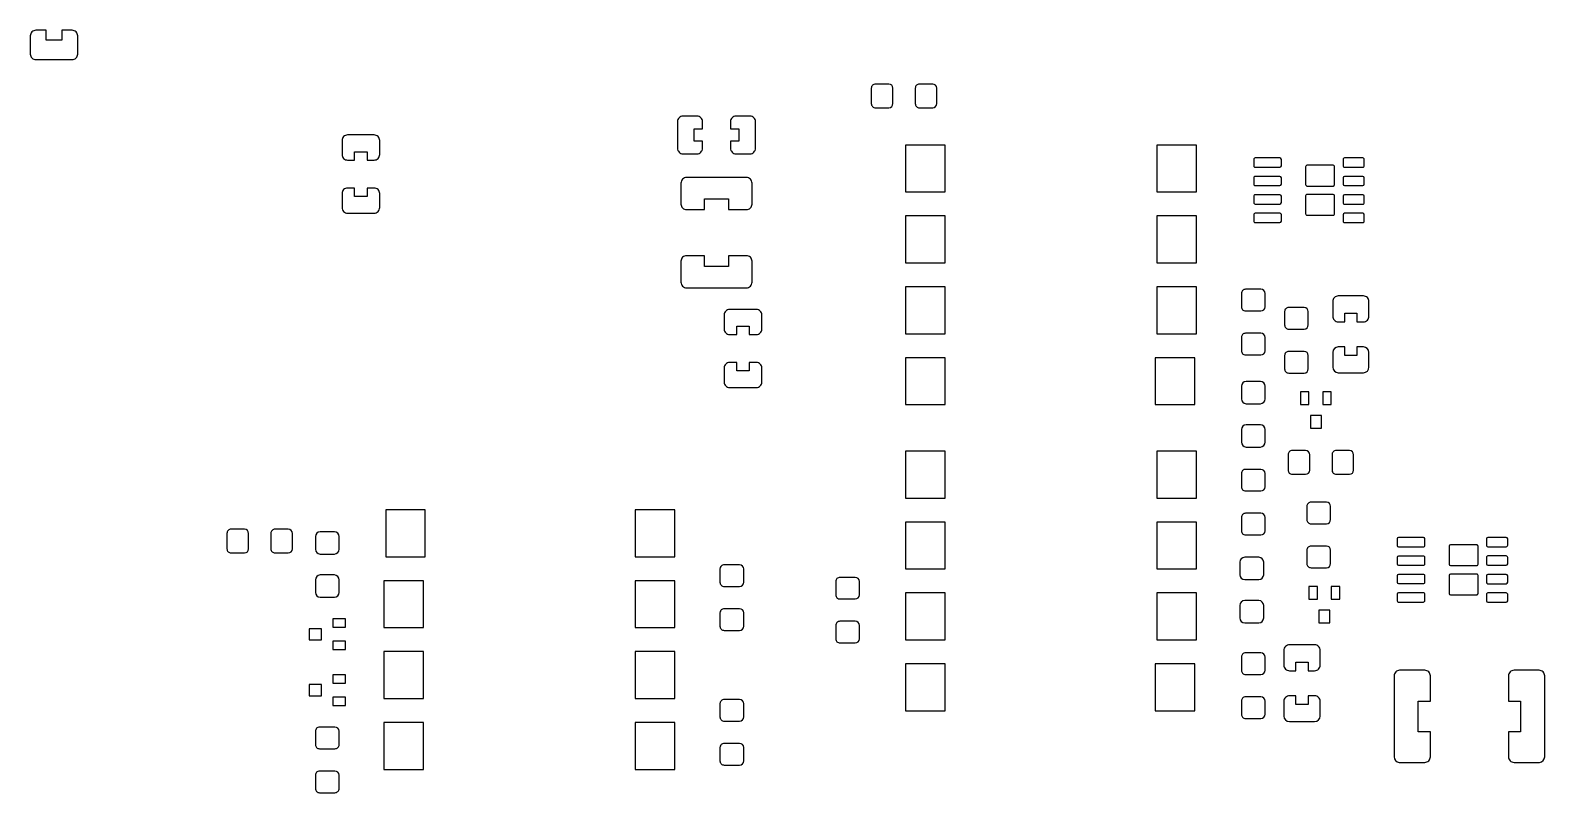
# Model space of a CAD drawing. Extents: x -210 to 210, y -160 to 160.
# Drawn here: x -17.5 to 36.7, y 26.8 to 54.2 of the extents above; entities that cross this region are included whole.
import ezdxf

# ---------------------------------------------------------------- set-up
doc = ezdxf.new("R2010")
doc.units = 0
doc.header["$MEASUREMENT"] = 0
doc.layers.get('0').update_dxf_attribs({"linetype": 'CONTINUOUS'})

msp = doc.modelspace()

# ---------------------------------------------------------------- linework, layer by layer
for points in [[(-15.85, 53.95, 0.414344), (-16.05, 54.15), (-16.05, 54.15), (-16.417001, 54.15), (-16.417001, 54.15), (-16.417001, 53.8), (-16.417001, 53.8), (-16.983, 53.8), (-16.983, 53.8), (-16.983, 54.15), (-16.983, 54.15), (-17.35, 54.15), (-17.35, 54.15, 0.414432), (-17.549999, 53.95), (-17.549999, 53.95), (-17.549999, 53.3), (-17.549999, 53.3, 0.414446), (-17.35, 53.1), (-17.35, 53.1), (-16.05, 53.1), (-16.05, 53.1, 0.414371), (-15.85, 53.3), (-15.85, 53.3), (-15.85, 53.95)], [(13.375, 52.075, 0.414175), (13.225, 52.225), (13.225, 52.225), (12.75, 52.225), (12.75, 52.225, 0.414214), (12.6, 52.075), (12.6, 52.075), (12.6, 51.525), (12.6, 51.525, 0.414254), (12.75, 51.375), (12.75, 51.375), (13.225, 51.375), (13.225, 51.375, 0.414156), (13.375, 51.525), (13.375, 51.525), (13.375, 52.075)], [(14.95, 52.075, 0.414164), (14.8, 52.225), (14.8, 52.225), (14.325, 52.225), (14.325, 52.225, 0.41433), (14.175, 52.075), (14.175, 52.075), (14.175, 51.525), (14.175, 51.525, 0.41433), (14.325, 51.375), (14.325, 51.375), (14.8, 51.375), (14.8, 51.375, 0.414194), (14.95, 51.525), (14.95, 51.525), (14.95, 52.075)], [(6.55, 50.875, 0.414343), (6.35, 51.075), (6.35, 51.075), (5.85, 51.075), (5.85, 51.075, 0.414432), (5.65, 50.875), (5.65, 50.875), (5.65, 49.925), (5.65, 49.925, 0.414468), (5.85, 49.725), (5.85, 49.725), (6.35, 49.725), (6.35, 49.725, 0.414358), (6.55, 49.925), (6.55, 49.925), (6.55, 50.175), (6.55, 50.175), (6.25, 50.175), (6.25, 50.175), (6.25, 50.625), (6.25, 50.625), (6.55, 50.625), (6.55, 50.625), (6.55, 50.875)], [(8.449999, 50.875, 0.4143), (8.25, 51.075), (8.25, 51.075), (7.75, 51.075), (7.75, 51.075, 0.414475), (7.55, 50.875), (7.55, 50.875), (7.55, 50.625), (7.55, 50.625), (7.85, 50.625), (7.85, 50.625), (7.85, 50.175), (7.85, 50.175), (7.55, 50.175), (7.55, 50.175), (7.55, 49.925), (7.55, 49.925, 0.414503), (7.75, 49.725), (7.75, 49.725), (8.25, 49.725), (8.25, 49.725, 0.414336), (8.449999, 49.925), (8.449999, 49.925), (8.449999, 50.875)], [(-5.025, 50.2, 0.414329), (-5.225, 50.4), (-5.225, 50.4), (-6.175, 50.4), (-6.175, 50.4, 0.41446), (-6.375, 50.2), (-6.375, 50.2), (-6.375, 49.7), (-6.375, 49.7, 0.414475), (-6.175, 49.5), (-6.175, 49.5), (-5.925, 49.5), (-5.925, 49.5), (-5.925, 49.8), (-5.925, 49.8), (-5.475, 49.8), (-5.475, 49.8), (-5.475, 49.5), (-5.475, 49.5), (-5.225, 49.5), (-5.225, 49.5, 0.414358), (-5.025, 49.7), (-5.025, 49.7), (-5.025, 50.2)], [(27.3, 49.525, 0.413799), (27.25, 49.575), (27.25, 49.575), (26.36, 49.575), (26.36, 49.575, 0.414743), (26.31, 49.525), (26.31, 49.525), (26.31, 49.295), (26.31, 49.295, 0.414614), (26.36, 49.245), (26.36, 49.245), (27.25, 49.245), (27.25, 49.245, 0.413913), (27.3, 49.295), (27.3, 49.295), (27.3, 49.525)], [(30.27, 49.527002, 0.416953), (30.22, 49.577998), (30.22, 49.577998), (29.56, 49.577998), (29.56, 49.577998, 0.417659), (29.51, 49.527002), (29.51, 49.527002), (29.51, 49.297998), (29.51, 49.297998, 0.417433), (29.56, 49.247998), (29.56, 49.247998), (30.22, 49.247998), (30.22, 49.247998, 0.416967), (30.27, 49.297998), (30.27, 49.297998), (30.27, 49.527002)], [(8.325, 48.675, 0.414307), (8.125, 48.875), (8.125, 48.875), (5.975, 48.875), (5.975, 48.875, 0.414446), (5.775, 48.675), (5.775, 48.675), (5.775, 47.925), (5.775, 47.925, 0.414431), (5.975, 47.725), (5.975, 47.725), (6.625, 47.725), (6.625, 47.725), (6.625, 48.107998), (6.625, 48.107998), (7.475, 48.107998), (7.475, 48.107998), (7.475, 47.725), (7.475, 47.725), (8.125, 47.725), (8.125, 47.725, 0.414314), (8.325, 47.925), (8.325, 47.925), (8.325, 48.675)], [(27.3, 48.865, 0.413799), (27.25, 48.915), (27.25, 48.915), (26.36, 48.915), (26.36, 48.915, 0.414743), (26.31, 48.865), (26.31, 48.865), (26.31, 48.635), (26.31, 48.635, 0.414686), (26.36, 48.585), (26.36, 48.585), (27.25, 48.585), (27.25, 48.585, 0.413913), (27.3, 48.635), (27.3, 48.635), (27.3, 48.865)], [(29.21, 49.262998, 0.414929), (29.16, 49.313003), (29.16, 49.313003), (28.217998, 49.313003), (28.217998, 49.313003, 0.41722), (28.168, 49.262998), (28.168, 49.262998), (28.168, 48.62), (28.168, 48.62, 0.416264), (28.217998, 48.57), (28.217998, 48.57), (29.16, 48.57), (29.16, 48.57, 0.414099), (29.21, 48.62), (29.21, 48.62), (29.21, 49.262998)], [(30.27, 48.868003, 0.411108), (30.22, 48.916997), (30.22, 48.916997), (29.56, 48.916997), (29.56, 48.916997, 0.411734), (29.51, 48.868003), (29.51, 48.868003), (29.51, 48.636997), (29.51, 48.636997, 0.411619), (29.56, 48.587998), (29.56, 48.587998), (30.22, 48.587998), (30.22, 48.587998, 0.411165), (30.27, 48.636997), (30.27, 48.636997), (30.27, 48.868003)], [(-5.025, 48.3, 0.414366), (-5.225, 48.5), (-5.225, 48.5), (-5.475, 48.5), (-5.475, 48.5), (-5.475, 48.2), (-5.475, 48.2), (-5.925, 48.2), (-5.925, 48.2), (-5.925, 48.5), (-5.925, 48.5), (-6.175, 48.5), (-6.175, 48.5, 0.41446), (-6.375, 48.3), (-6.375, 48.3), (-6.375, 47.8), (-6.375, 47.8, 0.414475), (-6.175, 47.6), (-6.175, 47.6), (-5.225, 47.6), (-5.225, 47.6, 0.414343), (-5.025, 47.8), (-5.025, 47.8), (-5.025, 48.3)], [(27.3, 48.205, 0.41397), (27.25, 48.255), (27.25, 48.255), (26.36, 48.255), (26.36, 48.255, 0.4148), (26.31, 48.205), (26.31, 48.205), (26.31, 47.975), (26.31, 47.975, 0.414686), (26.36, 47.925), (26.36, 47.925), (27.25, 47.925), (27.25, 47.925, 0.413913), (27.3, 47.975), (27.3, 47.975), (27.3, 48.205)], [(29.21, 48.22, 0.414042), (29.16, 48.27), (29.16, 48.27), (28.217998, 48.27), (28.217998, 48.27, 0.416322), (28.168, 48.22), (28.168, 48.22), (28.168, 47.577002), (28.168, 47.577002, 0.41709), (28.217998, 47.527002), (28.217998, 47.527002), (29.16, 47.527002), (29.16, 47.527002, 0.414986), (29.21, 47.577002), (29.21, 47.577002), (29.21, 48.22)], [(30.27, 48.202998, 0.411181), (30.22, 48.252998), (30.22, 48.252998), (29.56, 48.252998), (29.56, 48.252998, 0.411871), (29.51, 48.202998), (29.51, 48.202998), (29.51, 47.972998), (29.51, 47.972998, 0.417549), (29.56, 47.922998), (29.56, 47.922998), (30.22, 47.922998), (30.22, 47.922998, 0.417025), (30.27, 47.972998), (30.27, 47.972998), (30.27, 48.202998)], [(27.3, 47.545, 0.413913), (27.25, 47.595), (27.25, 47.595), (26.36, 47.595), (26.36, 47.595, 0.4148), (26.31, 47.545), (26.31, 47.545), (26.31, 47.315), (26.31, 47.315, 0.414657), (26.36, 47.265), (26.36, 47.265), (27.25, 47.265), (27.25, 47.265, 0.413913), (27.3, 47.315), (27.3, 47.315), (27.3, 47.545)], [(30.27, 47.542998, 0.411124), (30.22, 47.593003), (30.22, 47.593003), (29.56, 47.593003), (29.56, 47.593003, 0.411815), (29.51, 47.542998), (29.51, 47.542998), (29.51, 47.313003), (29.51, 47.313003, 0.417592), (29.56, 47.262998), (29.56, 47.262998), (30.22, 47.262998), (30.22, 47.262998, 0.417111), (30.27, 47.313003), (30.27, 47.313003), (30.27, 47.542998)], [(8.325, 45.875, 0.414299), (8.125, 46.075), (8.125, 46.075), (7.475, 46.075), (7.475, 46.075), (7.475, 45.692002), (7.475, 45.692002), (6.625, 45.692002), (6.625, 45.692002), (6.625, 46.075), (6.625, 46.075), (5.975, 46.075), (5.975, 46.075, 0.414432), (5.775, 45.875), (5.775, 45.875), (5.775, 45.125), (5.775, 45.125, 0.414446), (5.975, 44.925), (5.975, 44.925), (8.125, 44.925), (8.125, 44.925, 0.4143), (8.325, 45.125), (8.325, 45.125), (8.325, 45.875)], [(26.715, 44.72, 0.414099), (26.565, 44.87), (26.565, 44.87), (26.015, 44.87), (26.015, 44.87, 0.41429), (25.865, 44.72), (25.865, 44.72), (25.865, 44.245), (25.865, 44.245, 0.414333), (26.015, 44.095), (26.015, 44.095), (26.565, 44.095), (26.565, 44.095, 0.414094), (26.715, 44.245), (26.715, 44.245), (26.715, 44.72)], [(30.44, 44.431997, 0.415094), (30.24, 44.631997), (30.24, 44.631997), (29.34, 44.631997), (29.34, 44.631997, 0.415184), (29.14, 44.431997), (29.14, 44.431997), (29.14, 43.907998), (29.14, 43.907998, 0.415176), (29.34, 43.706997), (29.34, 43.706997), (29.572998, 43.706997), (29.572998, 43.706997), (29.572998, 44.016001), (29.572998, 44.016001), (30.007, 44.016001), (30.007, 44.016001), (30.007, 43.706997), (30.007, 43.706997), (30.24, 43.706997), (30.24, 43.706997, 0.415101), (30.44, 43.907998), (30.44, 43.907998), (30.44, 44.431997)], [(8.675, 43.95, 0.41433), (8.475, 44.15), (8.475, 44.15), (7.525, 44.15), (7.525, 44.15, 0.414446), (7.325, 43.95), (7.325, 43.95), (7.325, 43.45), (7.325, 43.45, 0.414468), (7.525, 43.25), (7.525, 43.25), (7.775, 43.25), (7.775, 43.25), (7.775, 43.55), (7.775, 43.55), (8.224999, 43.55), (8.224999, 43.55), (8.224999, 43.25), (8.224999, 43.25), (8.475, 43.25), (8.475, 43.25, 0.414366), (8.675, 43.45), (8.675, 43.45), (8.675, 43.95)], [(28.265, 44.07, 0.414075), (28.115, 44.22), (28.115, 44.22), (27.565, 44.22), (27.565, 44.22, 0.414347), (27.415, 44.07), (27.415, 44.07), (27.415, 43.595), (27.415, 43.595, 0.414338), (27.565, 43.445), (27.565, 43.445), (28.115, 43.445), (28.115, 43.445, 0.414075), (28.265, 43.595), (28.265, 43.595), (28.265, 44.07)], [(26.715, 43.145, 0.414094), (26.565, 43.295), (26.565, 43.295), (26.015, 43.295), (26.015, 43.295, 0.414309), (25.865, 43.145), (25.865, 43.145), (25.865, 42.67), (25.865, 42.67, 0.414309), (26.015, 42.52), (26.015, 42.52), (26.565, 42.52), (26.565, 42.52, 0.414094), (26.715, 42.67), (26.715, 42.67), (26.715, 43.145)], [(28.265, 42.495, 0.414056), (28.115, 42.645), (28.115, 42.645), (27.565, 42.645), (27.565, 42.645, 0.414328), (27.415, 42.495), (27.415, 42.495), (27.415, 42.02), (27.415, 42.02, 0.414357), (27.565, 41.87), (27.565, 41.87), (28.115, 41.87), (28.115, 41.87, 0.414094), (28.265, 42.02), (28.265, 42.02), (28.265, 42.495)], [(30.44, 42.607998, 0.413642), (30.24, 42.807002), (30.24, 42.807002), (30.007, 42.807002), (30.007, 42.807002), (30.007, 42.498999), (30.007, 42.498999), (29.572998, 42.498999), (29.572998, 42.498999), (29.572998, 42.807002), (29.572998, 42.807002), (29.34, 42.807002), (29.34, 42.807002, 0.413717), (29.14, 42.607998), (29.14, 42.607998), (29.14, 42.082002), (29.14, 42.082002, 0.413752), (29.34, 41.882002), (29.34, 41.882002), (30.24, 41.882002), (30.24, 41.882002, 0.413656), (30.44, 42.082002), (30.44, 42.082002), (30.44, 42.607998)], [(8.675, 42.05, 0.414358), (8.475, 42.25), (8.475, 42.25), (8.224999, 42.25), (8.224999, 42.25), (8.224999, 41.95), (8.224999, 41.95), (7.775, 41.95), (7.775, 41.95), (7.775, 42.25), (7.775, 42.25), (7.525, 42.25), (7.525, 42.25, 0.414453), (7.325, 42.05), (7.325, 42.05), (7.325, 41.55), (7.325, 41.55, 0.41446), (7.525, 41.35), (7.525, 41.35), (8.475, 41.35), (8.475, 41.35, 0.414351), (8.675, 41.55), (8.675, 41.55), (8.675, 42.05)], [(26.715, 41.395, 0.404248), (26.545999, 41.57), (26.545999, 41.57), (26.033999, 41.57), (26.033999, 41.57, 0.404426), (25.865, 41.395), (25.865, 41.395), (25.865, 40.945), (25.865, 40.945, 0.404438), (26.033999, 40.770002), (26.033999, 40.770002), (26.545999, 40.770002), (26.545999, 40.770002, 0.40426), (26.715, 40.945), (26.715, 40.945), (26.715, 41.395)], [(26.715, 39.845, 0.404264), (26.545999, 40.02), (26.545999, 40.02), (26.033999, 40.02), (26.033999, 40.02, 0.404458), (25.865, 39.845), (25.865, 39.845), (25.865, 39.395), (25.865, 39.395, 0.404458), (26.033999, 39.220002), (26.033999, 39.220002), (26.545999, 39.220002), (26.545999, 39.220002, 0.404295), (26.715, 39.395), (26.715, 39.395), (26.715, 39.845)], [(28.315, 38.945, 0.414156), (28.165, 39.095), (28.165, 39.095), (27.69, 39.095), (27.69, 39.095, 0.414347), (27.54, 38.945), (27.54, 38.945), (27.54, 38.394998), (27.54, 38.394998, 0.414347), (27.69, 38.245), (27.69, 38.245), (28.165, 38.245), (28.165, 38.245, 0.414194), (28.315, 38.394998), (28.315, 38.394998), (28.315, 38.945)], [(29.89, 38.945, 0.41408), (29.74, 39.095), (29.74, 39.095), (29.265, 39.095), (29.265, 39.095, 0.414314), (29.115, 38.945), (29.115, 38.945), (29.115, 38.394998), (29.115, 38.394998, 0.414333), (29.265, 38.245), (29.265, 38.245), (29.74, 38.245), (29.74, 38.245, 0.414099), (29.89, 38.394998), (29.89, 38.394998), (29.89, 38.945)], [(26.715, 38.27, 0.414099), (26.565, 38.42), (26.565, 38.42), (26.015, 38.42), (26.015, 38.42, 0.414295), (25.865, 38.27), (25.865, 38.27), (25.865, 37.795), (25.865, 37.795, 0.414338), (26.015, 37.645), (26.015, 37.645), (26.565, 37.645), (26.565, 37.645, 0.414094), (26.715, 37.795), (26.715, 37.795), (26.715, 38.27)], [(29.065, 37.095, 0.414156), (28.915, 37.245002), (28.915, 37.245002), (28.365, 37.245002), (28.365, 37.245002, 0.414214), (28.215, 37.095), (28.215, 37.095), (28.215, 36.619998), (28.215, 36.619998, 0.414266), (28.365, 36.47), (28.365, 36.47), (28.915, 36.47), (28.915, 36.47, 0.414171), (29.065, 36.619998), (29.065, 36.619998), (29.065, 37.095)], [(26.715, 36.695, 0.41409), (26.565, 36.844998), (26.565, 36.844998), (26.015, 36.844998), (26.015, 36.844998, 0.414304), (25.865, 36.695), (25.865, 36.695), (25.865, 36.22), (25.865, 36.22, 0.414309), (26.015, 36.07), (26.015, 36.07), (26.565, 36.07), (26.565, 36.07, 0.414094), (26.715, 36.22), (26.715, 36.22), (26.715, 36.695)], [(-9.725, 36.125, 0.414153), (-9.874999, 36.275), (-9.874999, 36.275), (-10.35, 36.275), (-10.35, 36.275, 0.414273), (-10.5, 36.125), (-10.5, 36.125), (-10.5, 35.574998), (-10.5, 35.574998, 0.414245), (-10.35, 35.425), (-10.35, 35.425), (-9.874999, 35.425), (-9.874999, 35.425, 0.414153), (-9.725, 35.574998), (-9.725, 35.574998), (-9.725, 36.125)], [(-8.15, 36.125, 0.41416), (-8.3, 36.275), (-8.3, 36.275), (-8.774999, 36.275), (-8.774999, 36.275, 0.414231), (-8.925, 36.125), (-8.925, 36.125), (-8.925, 35.574998), (-8.925, 35.574998, 0.414268), (-8.774999, 35.425), (-8.774999, 35.425), (-8.3, 35.425), (-8.3, 35.425, 0.414088), (-8.15, 35.574998), (-8.15, 35.574998), (-8.15, 36.125)], [(-6.48, 36.01, 0.404358), (-6.649, 36.185), (-6.649, 36.185), (-7.161, 36.185), (-7.161, 36.185, 0.404469), (-7.33, 36.01), (-7.33, 36.01), (-7.33, 35.56), (-7.33, 35.56, 0.404441), (-7.161, 35.385002), (-7.161, 35.385002), (-6.649, 35.385002), (-6.649, 35.385002, 0.404341), (-6.48, 35.56), (-6.48, 35.56), (-6.48, 36.01)], [(32.442, 35.925, 0.416868), (32.392, 35.975002), (32.392, 35.975002), (31.502002, 35.975002), (31.502002, 35.975002, 0.41169), (31.452, 35.925), (31.452, 35.925), (31.452, 35.695002), (31.452, 35.695002, 0.411704), (31.502002, 35.645), (31.502002, 35.645), (32.392, 35.645), (32.392, 35.645, 0.416926), (32.442, 35.695002), (32.442, 35.695002), (32.442, 35.925)], [(35.412, 35.928, 0.413743), (35.362002, 35.978), (35.362002, 35.978), (34.702, 35.978), (34.702, 35.978, 0.408769), (34.652, 35.928), (34.652, 35.928), (34.652, 35.698), (34.652, 35.698, 0.414501), (34.702, 35.648), (34.702, 35.648), (35.362002, 35.648), (35.362002, 35.648, 0.419651), (35.412, 35.698), (35.412, 35.698), (35.412, 35.928)], [(29.065, 35.519998, 0.414166), (28.915, 35.67), (28.915, 35.67), (28.365, 35.67), (28.365, 35.67, 0.414218), (28.215, 35.519998), (28.215, 35.519998), (28.215, 35.045002), (28.215, 35.045002, 0.414276), (28.365, 34.895), (28.365, 34.895), (28.915, 34.895), (28.915, 34.895, 0.41418), (29.065, 35.045002), (29.065, 35.045002), (29.065, 35.519998)], [(32.442, 35.264998, 0.416897), (32.392, 35.315), (32.392, 35.315), (31.502002, 35.315), (31.502002, 35.315, 0.411718), (31.452, 35.264998), (31.452, 35.264998), (31.452, 35.035), (31.452, 35.035, 0.411661), (31.502002, 34.984998), (31.502002, 34.984998), (32.392, 34.984998), (32.392, 34.984998, 0.416897), (32.442, 35.035), (32.442, 35.035), (32.442, 35.264998)], [(34.352002, 35.663, 0.417928), (34.302, 35.712998), (34.302, 35.712998), (33.36, 35.712998), (33.36, 35.712998, 0.414167), (33.31, 35.663), (33.31, 35.663), (33.31, 35.020002), (33.31, 35.020002, 0.413242), (33.36, 34.97), (33.36, 34.97), (34.302, 34.97), (34.302, 34.97, 0.417171), (34.352002, 35.020002), (34.352002, 35.020002), (34.352002, 35.663)], [(35.412, 35.267, 0.41971), (35.362002, 35.317), (35.362002, 35.317), (34.702, 35.317), (34.702, 35.317, 0.41453), (34.652, 35.267), (34.652, 35.267), (34.652, 35.037), (34.652, 35.037, 0.408688), (34.702, 34.988), (34.702, 34.988), (35.362002, 34.988), (35.362002, 34.988, 0.413725), (35.412, 35.037), (35.412, 35.037), (35.412, 35.267)], [(8.025, 34.850002, 0.414097), (7.875, 35), (7.875, 35), (7.325, 35), (7.325, 35, 0.414324), (7.175, 34.850002), (7.175, 34.850002), (7.175, 34.375), (7.175, 34.375, 0.41431), (7.325, 34.224998), (7.325, 34.224998), (7.875, 34.224998), (7.875, 34.224998, 0.414102), (8.025, 34.375), (8.025, 34.375), (8.025, 34.850002)], [(26.665, 35.094998, 0.404276), (26.496001, 35.270002), (26.496001, 35.270002), (25.984001, 35.270002), (25.984001, 35.270002, 0.404446), (25.815, 35.094998), (25.815, 35.094998), (25.815, 34.644998), (25.815, 34.644998, 0.404426), (25.984001, 34.47), (25.984001, 34.47), (26.496001, 34.47), (26.496001, 34.47, 0.404276), (26.665, 34.644998), (26.665, 34.644998), (26.665, 35.094998)], [(-6.48, 34.46, 0.404372), (-6.649, 34.635), (-6.649, 34.635), (-7.161, 34.635), (-7.161, 34.635, 0.404472), (-7.33, 34.46), (-7.33, 34.46), (-7.33, 34.01), (-7.33, 34.01, 0.404441), (-7.161, 33.835002), (-7.161, 33.835002), (-6.649, 33.835002), (-6.649, 33.835002, 0.404358), (-6.48, 34.01), (-6.48, 34.01), (-6.48, 34.46)], [(12.175, 34.4, 0.414156), (12.025, 34.55), (12.025, 34.55), (11.475, 34.55), (11.475, 34.55, 0.414264), (11.325, 34.4), (11.325, 34.4), (11.325, 33.925), (11.325, 33.925, 0.414292), (11.475, 33.775002), (11.475, 33.775002), (12.025, 33.775002), (12.025, 33.775002, 0.41413), (12.175, 33.925), (12.175, 33.925), (12.175, 34.4)], [(32.442, 34.605, 0.416926), (32.392, 34.655), (32.392, 34.655), (31.502002, 34.655), (31.502002, 34.655, 0.41176), (31.452, 34.605), (31.452, 34.605), (31.452, 34.375), (31.452, 34.375, 0.411647), (31.502002, 34.325), (31.502002, 34.325), (32.392, 34.325), (32.392, 34.325, 0.416999), (32.442, 34.375), (32.442, 34.375), (32.442, 34.605)], [(34.352002, 34.619998, 0.416997), (34.302, 34.67), (34.302, 34.67), (33.36, 34.67), (33.36, 34.67, 0.413228), (33.31, 34.619998), (33.31, 34.619998), (33.31, 33.976997), (33.31, 33.976997, 0.414067), (33.36, 33.927002), (33.36, 33.927002), (34.302, 33.927002), (34.302, 33.927002, 0.418045), (34.352002, 33.976997), (34.352002, 33.976997), (34.352002, 34.619998)], [(35.412, 34.603, 0.413758), (35.362002, 34.653), (35.362002, 34.653), (34.702, 34.653), (34.702, 34.653, 0.408811), (34.652, 34.603), (34.652, 34.603), (34.652, 34.371997), (34.652, 34.371997, 0.408787), (34.702, 34.323), (34.702, 34.323), (35.362002, 34.323), (35.362002, 34.323, 0.413768), (35.412, 34.371997), (35.412, 34.371997), (35.412, 34.603)], [(26.665, 33.544998, 0.40426), (26.496001, 33.720002), (26.496001, 33.720002), (25.984001, 33.720002), (25.984001, 33.720002, 0.40443), (25.815, 33.544998), (25.815, 33.544998), (25.815, 33.094998), (25.815, 33.094998, 0.404422), (25.984001, 32.92), (25.984001, 32.92), (26.496001, 32.92), (26.496001, 32.92, 0.404288), (26.665, 33.094998), (26.665, 33.094998), (26.665, 33.544998)], [(32.442, 33.945002, 0.416897), (32.392, 33.995), (32.392, 33.995), (31.502002, 33.995), (31.502002, 33.995, 0.41169), (31.452, 33.945002), (31.452, 33.945002), (31.452, 33.714998), (31.452, 33.714998, 0.41176), (31.502002, 33.665002), (31.502002, 33.665002), (32.392, 33.665002), (32.392, 33.665002, 0.416969), (32.442, 33.714998), (32.442, 33.714998), (32.442, 33.945002)], [(35.412, 33.942, 0.419637), (35.362002, 33.992), (35.362002, 33.992), (34.702, 33.992), (34.702, 33.992, 0.414516), (34.652, 33.942), (34.652, 33.942), (34.652, 33.712), (34.652, 33.712, 0.408801), (34.702, 33.663), (34.702, 33.663), (35.362002, 33.663), (35.362002, 33.663, 0.413768), (35.412, 33.712), (35.412, 33.712), (35.412, 33.942)], [(8.025, 33.275, 0.414079), (7.875, 33.425), (7.875, 33.425), (7.325, 33.425), (7.325, 33.425, 0.414291), (7.175, 33.275), (7.175, 33.275), (7.175, 32.8), (7.175, 32.8, 0.414348), (7.325, 32.650002), (7.325, 32.650002), (7.875, 32.650002), (7.875, 32.650002, 0.414116), (8.025, 32.8), (8.025, 32.8), (8.025, 33.275)], [(12.175, 32.825, 0.414156), (12.025, 32.975), (12.025, 32.975), (11.475, 32.975), (11.475, 32.975, 0.414254), (11.325, 32.825), (11.325, 32.825), (11.325, 32.35), (11.325, 32.35, 0.414292), (11.475, 32.2), (11.475, 32.2), (12.025, 32.2), (12.025, 32.2, 0.41413), (12.175, 32.35), (12.175, 32.35), (12.175, 32.825)], [(28.69, 31.932, 0.415008), (28.49, 32.132), (28.49, 32.132), (27.59, 32.132), (27.59, 32.132, 0.41517), (27.39, 31.932), (27.39, 31.932), (27.39, 31.408), (27.39, 31.408, 0.415183), (27.59, 31.207002), (27.59, 31.207002), (27.823, 31.207002), (27.823, 31.207002), (27.823, 31.516001), (27.823, 31.516001), (28.257, 31.516001), (28.257, 31.516001), (28.257, 31.207002), (28.257, 31.207002), (28.49, 31.207002), (28.49, 31.207002, 0.415022), (28.69, 31.408), (28.69, 31.408), (28.69, 31.932)], [(26.715, 31.695, 0.414094), (26.565, 31.845), (26.565, 31.845), (26.015, 31.845), (26.015, 31.845, 0.414309), (25.865, 31.695), (25.865, 31.695), (25.865, 31.22), (25.865, 31.22, 0.414309), (26.015, 31.07), (26.015, 31.07), (26.565, 31.07), (26.565, 31.07, 0.414094), (26.715, 31.22), (26.715, 31.22), (26.715, 31.695)], [(32.64, 31.02, 0.414317), (32.44, 31.22), (32.44, 31.22), (31.54, 31.22), (31.54, 31.22, 0.414432), (31.34, 31.02), (31.34, 31.02), (31.34, 28.12), (31.34, 28.12, 0.395558), (31.527002, 27.92), (31.527002, 27.92), (32.44, 27.92), (32.44, 27.92, 0.414289), (32.64, 28.12), (32.64, 28.12), (32.64, 29.02), (32.64, 29.02), (32.207002, 29.02), (32.207002, 29.02), (32.207002, 30.12), (32.207002, 30.12), (32.64, 30.12), (32.64, 30.12), (32.64, 31.02)], [(36.740002, 31.02, 0.41436), (36.540002, 31.22), (36.540002, 31.22), (35.640002, 31.22), (35.640002, 31.22, 0.414485), (35.440002, 31.02), (35.440002, 31.02), (35.440002, 30.12), (35.440002, 30.12), (35.873, 30.12), (35.873, 30.12), (35.873, 29.02), (35.873, 29.02), (35.440002, 29.02), (35.440002, 29.02), (35.440002, 28.12), (35.440002, 28.12, 0.41445), (35.640002, 27.92), (35.640002, 27.92), (36.552002, 27.92), (36.552002, 27.92, 0.396828), (36.740002, 28.12), (36.740002, 28.12), (36.740002, 31.02)], [(8.025, 30.025, 0.414097), (7.875, 30.175), (7.875, 30.175), (7.325, 30.175), (7.325, 30.175, 0.41431), (7.175, 30.025), (7.175, 30.025), (7.175, 29.55), (7.175, 29.55, 0.414329), (7.325, 29.4), (7.325, 29.4), (7.875, 29.4), (7.875, 29.4, 0.414097), (8.025, 29.55), (8.025, 29.55), (8.025, 30.025)], [(26.715, 30.12, 0.414075), (26.565, 30.27), (26.565, 30.27), (26.015, 30.27), (26.015, 30.27, 0.41429), (25.865, 30.12), (25.865, 30.12), (25.865, 29.645), (25.865, 29.645, 0.414328), (26.015, 29.495), (26.015, 29.495), (26.565, 29.495), (26.565, 29.495, 0.414113), (26.715, 29.645), (26.715, 29.645), (26.715, 30.12)], [(28.69, 30.107002, 0.414987), (28.49, 30.307), (28.49, 30.307), (28.257, 30.307), (28.257, 30.307), (28.257, 29.998999), (28.257, 29.998999), (27.823, 29.998999), (27.823, 29.998999), (27.823, 30.307), (27.823, 30.307), (27.59, 30.307), (27.59, 30.307, 0.415148), (27.39, 30.107002), (27.39, 30.107002), (27.39, 29.582), (27.39, 29.582, 0.413745), (27.59, 29.382), (27.59, 29.382), (28.49, 29.382), (28.49, 29.382, 0.413571), (28.69, 29.582), (28.69, 29.582), (28.69, 30.107002)], [(-6.48, 29.035, 0.414193), (-6.63, 29.185), (-6.63, 29.185), (-7.18, 29.185), (-7.18, 29.185, 0.414311), (-7.33, 29.035), (-7.33, 29.035), (-7.33, 28.56), (-7.33, 28.56, 0.41431), (-7.18, 28.41), (-7.18, 28.41), (-6.63, 28.41), (-6.63, 28.41, 0.414231), (-6.48, 28.56), (-6.48, 28.56), (-6.48, 29.035)], [(8.025, 28.45, 0.414097), (7.875, 28.6), (7.875, 28.6), (7.325, 28.6), (7.325, 28.6, 0.41431), (7.175, 28.45), (7.175, 28.45), (7.175, 27.975), (7.175, 27.975, 0.414334), (7.325, 27.825), (7.325, 27.825), (7.875, 27.825), (7.875, 27.825, 0.414097), (8.025, 27.975), (8.025, 27.975), (8.025, 28.45)], [(-6.48, 27.46, 0.414193), (-6.63, 27.61), (-6.63, 27.61), (-7.18, 27.61), (-7.18, 27.61, 0.41433), (-7.33, 27.46), (-7.33, 27.46), (-7.33, 26.985), (-7.33, 26.985, 0.414291), (-7.18, 26.835), (-7.18, 26.835), (-6.63, 26.835), (-6.63, 26.835, 0.414231), (-6.48, 26.985), (-6.48, 26.985), (-6.48, 27.46)]]:
    msp.add_lwpolyline(points, format="xyb")
for points in [[(15.245, 50.04), (13.825, 50.04), (13.825, 50.04), (13.825, 48.36), (13.825, 48.36), (15.245, 48.36), (15.245, 48.36), (15.245, 50.04)], [(24.255, 50.04), (22.835, 50.04), (22.835, 50.04), (22.835, 48.36), (22.835, 48.36), (24.255, 48.36), (24.255, 48.36), (24.255, 50.04)], [(15.245, 47.5), (13.825, 47.5), (13.825, 47.5), (13.825, 45.82), (13.825, 45.82), (15.245, 45.82), (15.245, 45.82), (15.245, 47.5)], [(24.255, 47.5), (22.835, 47.5), (22.835, 47.5), (22.835, 45.82), (22.835, 45.82), (24.255, 45.82), (24.255, 45.82), (24.255, 47.5)], [(15.245, 44.96), (13.825, 44.96), (13.825, 44.96), (13.825, 43.28), (13.825, 43.28), (15.245, 43.28), (15.245, 43.28), (15.245, 44.96)], [(24.255, 44.96), (22.835, 44.96), (22.835, 44.96), (22.835, 43.28), (22.835, 43.28), (24.255, 43.28), (24.255, 43.28), (24.255, 44.96)], [(15.245, 42.42), (13.825, 42.42), (13.825, 42.42), (13.825, 40.739998), (13.825, 40.739998), (15.245, 40.739998), (15.245, 40.739998), (15.245, 42.42)], [(24.195, 42.42), (22.775, 42.42), (22.775, 42.42), (22.775, 40.739998), (22.775, 40.739998), (24.195, 40.739998), (24.195, 40.739998), (24.195, 42.42)], [(28.29, 41.195), (27.99, 41.195), (27.99, 41.195), (27.99, 40.745002), (27.99, 40.745002), (28.29, 40.745002), (28.29, 40.745002), (28.29, 41.195)], [(29.09, 41.195), (28.79, 41.195), (28.79, 41.195), (28.79, 40.745002), (28.79, 40.745002), (29.09, 40.745002), (29.09, 40.745002), (29.09, 41.195)], [(28.74, 40.344998), (28.34, 40.344998), (28.34, 40.344998), (28.34, 39.894998), (28.34, 39.894998), (28.74, 39.894998), (28.74, 39.894998), (28.74, 40.344998)], [(15.245, 39.07), (13.825, 39.07), (13.825, 39.07), (13.825, 37.39), (13.825, 37.39), (15.245, 37.39), (15.245, 37.39), (15.245, 39.07)], [(24.255, 39.07), (22.835, 39.07), (22.835, 39.07), (22.835, 37.39), (22.835, 37.39), (24.255, 37.39), (24.255, 37.39), (24.255, 39.07)], [(-3.39, 36.97), (-4.81, 36.97), (-4.81, 36.97), (-4.81, 35.29), (-4.81, 35.29), (-3.39, 35.29), (-3.39, 35.29), (-3.39, 36.97)], [(5.56, 36.97), (4.14, 36.97), (4.14, 36.97), (4.14, 35.29), (4.14, 35.29), (5.56, 35.29), (5.56, 35.29), (5.56, 36.97)], [(15.245, 36.53), (13.825, 36.53), (13.825, 36.53), (13.825, 34.850002), (13.825, 34.850002), (15.245, 34.850002), (15.245, 34.850002), (15.245, 36.53)], [(24.255, 36.53), (22.835, 36.53), (22.835, 36.53), (22.835, 34.850002), (22.835, 34.850002), (24.255, 34.850002), (24.255, 34.850002), (24.255, 36.53)], [(-3.45, 34.43), (-4.87, 34.43), (-4.87, 34.43), (-4.87, 32.75), (-4.87, 32.75), (-3.45, 32.75), (-3.45, 32.75), (-3.45, 34.43)], [(5.56, 34.43), (4.14, 34.43), (4.14, 34.43), (4.14, 32.75), (4.14, 32.75), (5.56, 32.75), (5.56, 32.75), (5.56, 34.43)], [(28.59, 34.22), (28.29, 34.22), (28.29, 34.22), (28.29, 33.769998), (28.29, 33.769998), (28.59, 33.769998), (28.59, 33.769998), (28.59, 34.22)], [(29.39, 34.22), (29.09, 34.22), (29.09, 34.22), (29.09, 33.769998), (29.09, 33.769998), (29.39, 33.769998), (29.39, 33.769998), (29.39, 34.22)], [(15.245, 33.99), (13.825, 33.99), (13.825, 33.99), (13.825, 32.310002), (13.825, 32.310002), (15.245, 32.310002), (15.245, 32.310002), (15.245, 33.99)], [(24.255, 33.99), (22.835, 33.99), (22.835, 33.99), (22.835, 32.310002), (22.835, 32.310002), (24.255, 32.310002), (24.255, 32.310002), (24.255, 33.99)], [(29.04, 33.37), (28.64, 33.37), (28.64, 33.37), (28.64, 32.92), (28.64, 32.92), (29.04, 32.92), (29.04, 32.92), (29.04, 33.37)], [(-7.105, 32.71), (-7.555, 32.71), (-7.555, 32.71), (-7.555, 32.310002), (-7.555, 32.310002), (-7.105, 32.310002), (-7.105, 32.310002), (-7.105, 32.71)], [(-6.255, 33.06), (-6.705, 33.06), (-6.705, 33.06), (-6.705, 32.760002), (-6.705, 32.760002), (-6.255, 32.760002), (-6.255, 32.760002), (-6.255, 33.06)], [(-6.255, 32.26), (-6.705, 32.26), (-6.705, 32.26), (-6.705, 31.96), (-6.705, 31.96), (-6.255, 31.96), (-6.255, 31.96), (-6.255, 32.26)], [(-3.45, 31.89), (-4.87, 31.89), (-4.87, 31.89), (-4.87, 30.21), (-4.87, 30.21), (-3.45, 30.21), (-3.45, 30.21), (-3.45, 31.89)], [(5.56, 31.89), (4.14, 31.89), (4.14, 31.89), (4.14, 30.21), (4.14, 30.21), (5.56, 30.21), (5.56, 30.21), (5.56, 31.89)], [(-6.255, 31.06), (-6.705, 31.06), (-6.705, 31.06), (-6.705, 30.76), (-6.705, 30.76), (-6.255, 30.76), (-6.255, 30.76), (-6.255, 31.06)], [(15.245, 31.45), (13.825, 31.45), (13.825, 31.45), (13.825, 29.77), (13.825, 29.77), (15.245, 29.77), (15.245, 29.77), (15.245, 31.45)], [(24.195, 31.45), (22.775, 31.45), (22.775, 31.45), (22.775, 29.77), (22.775, 29.77), (24.195, 29.77), (24.195, 29.77), (24.195, 31.45)], [(-7.105, 30.71), (-7.555, 30.71), (-7.555, 30.71), (-7.555, 30.31), (-7.555, 30.31), (-7.105, 30.31), (-7.105, 30.31), (-7.105, 30.71)], [(-6.255, 30.26), (-6.705, 30.26), (-6.705, 30.26), (-6.705, 29.96), (-6.705, 29.96), (-6.255, 29.96), (-6.255, 29.96), (-6.255, 30.26)], [(-3.45, 29.35), (-4.87, 29.35), (-4.87, 29.35), (-4.87, 27.67), (-4.87, 27.67), (-3.45, 27.67), (-3.45, 27.67), (-3.45, 29.35)], [(5.56, 29.35), (4.14, 29.35), (4.14, 29.35), (4.14, 27.67), (4.14, 27.67), (5.56, 27.67), (5.56, 27.67), (5.56, 29.35)]]:
    msp.add_lwpolyline(points)

doc.saveas('drawing.dxf')
